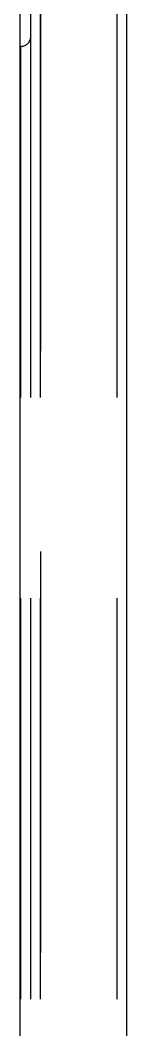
# Model space of a CAD drawing. Header units: metres. Extents: x 0 to 63075, y 0 to 44550.
# Drawn here: x 37463 to 37527, y 34375 to 34974 of the extents above; entities that cross this region are included whole.
import ezdxf

# ---------------------------------------------------------------- set-up
doc = ezdxf.new("R2010")
doc.units = ezdxf.units.M
doc.header["$LTSCALE"] = 75
doc.linetypes.add('HIDDEN2', pattern=[4.7625, 3.175, -1.5875])
for name, color, linetype in [('SDM', 7, 'Continuous'), ('SL4', 4, 'Continuous'), ('ST1', 7, 'HIDDEN2')]:
    doc.layers.add(name, color=color, linetype=linetype)

# ---------------------------------------------------------------- blocks, each defined once
blk = doc.blocks.new('A$C6e6623c1')
at = {"layer": 'SL4'}
for p, q in [((190.25, 145.65), (190.25, 1481.35)), ((253.75, 145.65), (253.75, 1481.35))]:
    blk.add_line(p, q, dxfattribs=at)
at = {"layer": 'ST1'}
for p, q in [((202.45, 137.7), (202.45, 1475)), ((202.45, 1475), (202.45, 806.35)), ((247.9, 137.7), (247.9, 1475)), ((196.6, 137.7), (196.6, 1469.15)), ((190.75, 1417.85), (190.25, 1417.85)), ((190.75, 137.7), (190.75, 1417.85))]:
    blk.add_line(p, q, dxfattribs=at)
blk.add_arc((190.75, 1423.7), 5.85, 270, 0, dxfattribs=at)

msp = doc.modelspace()

# ---------------------------------------------------------------- block references
at = {"layer": 'SDM'}
msp.add_blockref('A$C6e6623c1', (37273.13, 33540.92), dxfattribs=at)

doc.saveas('drawing.dxf')
